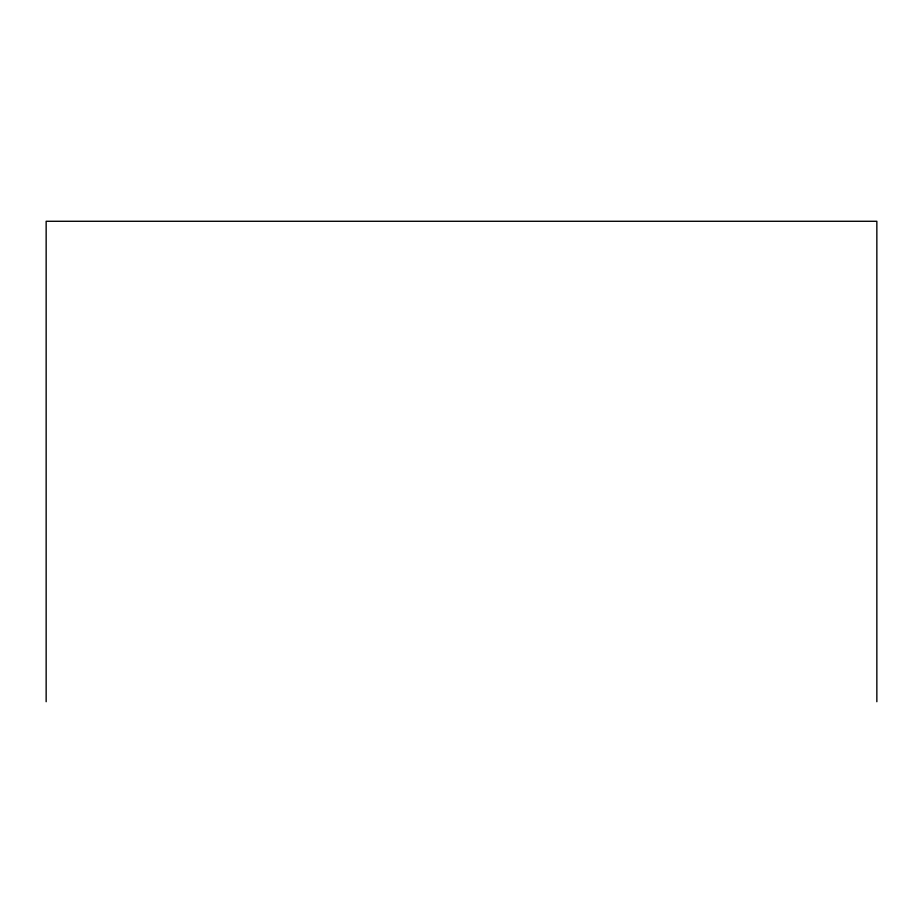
<?xml version="1.0" encoding="UTF-8"?>
<svg xmlns="http://www.w3.org/2000/svg" width="923" height="923" viewBox="0 0 923 923"><rect width="100%" height="100%" fill="white"/><g stroke="black" fill="none" stroke-linecap="round" stroke-linejoin="round"><path stroke-width="1.38" d="M876.85 701.722L876.85 221.278L46.15 221.278L46.15 701.722"/></g></svg>
